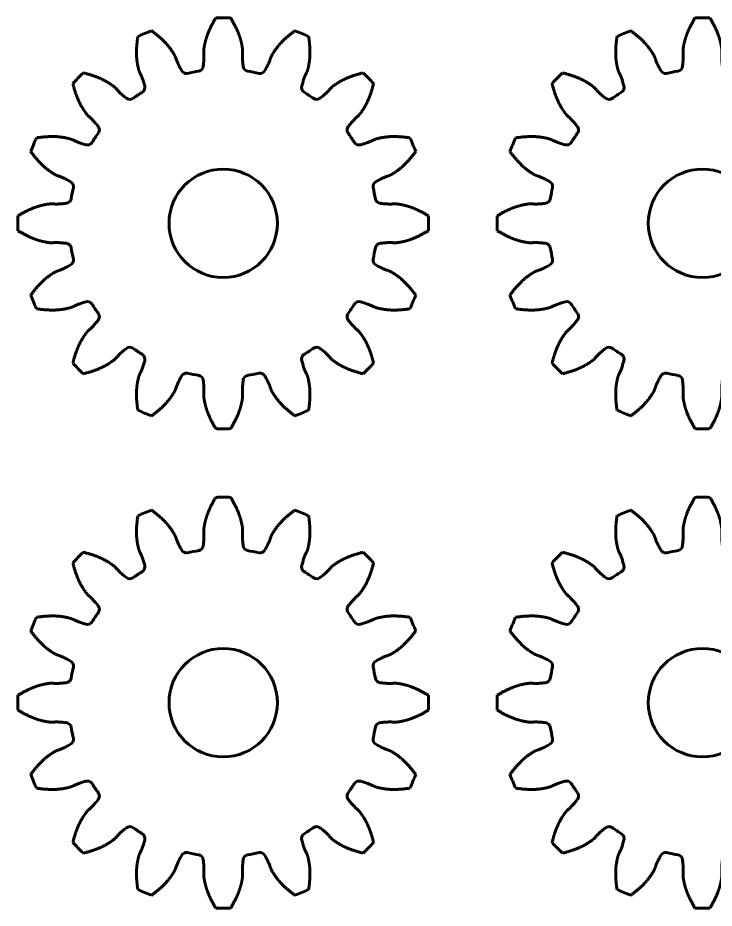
# Model space of a CAD drawing. Header units: millimetres. Extents: x 25 to 1179, y 185 to 548.
# Drawn here: x 722.03 to 752.55, y 185.04 to 224.05 of the extents above; entities that cross this region are included whole.
import ezdxf

# ---------------------------------------------------------------- set-up
doc = ezdxf.new("R2010")
doc.units = ezdxf.units.MM
doc.layers.add('Default', color=7, linetype='Continuous')
doc.layers.add('RACK_PINION_-_CO', color=7, linetype='Continuous')

# ---------------------------------------------------------------- blocks, each defined once
blk = doc.blocks.new('SE106')
at = {"layer": 'RACK_PINION_-_CO', "color": 7, "linetype": 'Continuous', "lineweight": 60}
blk.add_circle((731.036, 215.046), 2.375, dxfattribs=at)
for centre, radius, start, end in [((731.036, 215.046), 9, 87.9287, 92.0713), ((731.036, 215.046), 9, 110.4287, 114.5713), ((731.036, 215.046), 9, 65.4287, 69.5713), ((731.036, 215.046), 9, 132.9287, 137.0713), ((729.43, 221.858), 0.25, 209.3836, 277.6397), ((731.036, 215.046), 6.75, 99.0234, 103.4766), ((729.913, 221.954), 0.25, 284.8603, 353.1164), ((732.159, 221.954), 0.25, 186.8836, 255.1397), ((731.036, 215.046), 6.75, 76.5234, 80.9766), ((732.643, 221.858), 0.25, 262.3603, 330.6164), ((731.036, 215.046), 9, 42.9287, 47.0713), ((731.036, 215.046), 6.75, 121.5234, 125.9766), ((727.355, 220.998), 0.25, 307.3603, 15.6164), ((734.717, 220.998), 0.25, 164.3836, 232.6397), ((731.036, 215.046), 6.75, 54.0234, 58.4766), ((726.945, 220.725), 0.25, 231.8836, 300.1397), ((735.127, 220.725), 0.25, 239.8603, 308.1164), ((725.358, 219.137), 0.25, 329.8603, 38.1164), ((736.715, 219.137), 0.25, 141.8836, 210.1397), ((731.036, 215.046), 6.75, 144.0234, 148.4766), ((731.036, 215.046), 6.75, 31.5234, 35.9766), ((731.036, 215.046), 9, 155.4287, 159.5713), ((725.084, 218.727), 0.25, 254.3836, 322.6397), ((736.989, 218.727), 0.25, 217.3603, 285.6164), ((731.036, 215.046), 9, 20.4287, 24.5713), ((724.224, 216.652), 0.25, 352.3603, 60.6164), ((737.848, 216.652), 0.25, 119.3836, 187.6397), ((731.036, 215.046), 6.75, 166.5234, 170.9766), ((731.036, 215.046), 6.75, 9.0234, 13.4766), ((724.128, 216.169), 0.25, 276.8836, 345.1397), ((737.944, 216.169), 0.25, 194.8603, 263.1164), ((731.036, 215.046), 9, 177.9287, 182.0713), ((731.036, 215.046), 9, 357.9287, 2.0713), ((724.128, 213.923), 0.25, 14.8603, 83.1164), ((737.944, 213.923), 0.25, 96.8836, 165.1397), ((731.036, 215.046), 6.75, 189.0234, 193.4766), ((731.036, 215.046), 6.75, 346.5234, 350.9766), ((724.224, 213.44), 0.25, 299.3836, 7.6397), ((737.848, 213.44), 0.25, 172.3603, 240.6164), ((731.036, 215.046), 9, 200.4287, 204.5713), ((731.036, 215.046), 9, 335.4287, 339.5713), ((725.084, 211.365), 0.25, 37.3603, 105.6164), ((731.036, 215.046), 6.75, 211.5234, 215.9766), ((731.036, 215.046), 6.75, 324.0234, 328.4766), ((736.989, 211.365), 0.25, 74.3836, 142.6397), ((725.358, 210.955), 0.25, 321.8836, 30.1397), ((736.715, 210.955), 0.25, 149.8603, 218.1164), ((726.945, 209.367), 0.25, 59.8603, 128.1164), ((731.036, 215.046), 6.75, 234.0234, 238.4766), ((731.036, 215.046), 6.75, 301.5234, 305.9766), ((735.127, 209.367), 0.25, 51.8836, 120.1397), ((727.355, 209.093), 0.25, 344.3836, 52.6397), ((734.717, 209.093), 0.25, 127.3603, 195.6164), ((731.036, 215.046), 9, 222.9287, 227.0713), ((731.036, 215.046), 9, 312.9287, 317.0713), ((729.43, 208.234), 0.25, 82.3603, 150.6164), ((731.036, 215.046), 6.75, 256.5234, 260.9766), ((729.913, 208.138), 0.25, 6.8836, 75.1397), ((732.159, 208.138), 0.25, 104.8603, 173.1164), ((731.036, 215.046), 6.75, 279.0234, 283.4766), ((732.643, 208.234), 0.25, 29.3836, 97.6397), ((731.036, 215.046), 9, 245.4287, 249.5713), ((731.036, 215.046), 9, 290.4287, 294.5713), ((731.036, 215.046), 9, 267.9287, 272.0713)]:
    blk.add_arc(centre, radius, start, end, dxfattribs=at)
for points, knots in [([(730.711, 224.04), (730.429, 223.572), (730.305, 223.188), (730.235, 222.974), (730.195, 222.721), (730.179, 222.62), (730.188, 222.478), (730.202, 222.262), (730.162, 221.924)], [0, 0, 0, 0.5, 0.5, 0.75, 0.75, 0.875, 0.875, 1, 1, 1]), ([(731.911, 221.924), (731.87, 222.261), (731.884, 222.478), (731.893, 222.62), (731.877, 222.721), (731.838, 222.973), (731.768, 223.188), (731.644, 223.571), (731.362, 224.04)], [0, 0, 0, 0.125, 0.125, 0.25, 0.25, 0.5, 0.5, 1, 1, 1]), ([(727.294, 223.231), (727.213, 222.69), (727.244, 222.288), (727.262, 222.064), (727.322, 221.815), (727.346, 221.715), (727.409, 221.588), (727.505, 221.393), (727.596, 221.066)], [0, 0, 0, 0.5, 0.5, 0.75, 0.75, 0.875, 0.875, 1, 1, 1]), ([(729.212, 221.735), (729.045, 222.031), (728.975, 222.237), (728.93, 222.371), (728.876, 222.459), (728.743, 222.676), (728.597, 222.848), (728.335, 223.155), (727.895, 223.48)], [0, 0, 0, 0.125, 0.125, 0.25, 0.25, 0.5, 0.5, 1, 1, 1]), ([(734.178, 223.48), (733.738, 223.155), (733.476, 222.848), (733.33, 222.677), (733.196, 222.459), (733.143, 222.371), (733.097, 222.237), (733.027, 222.032), (732.86, 221.735)], [0, 0, 0, 0.5, 0.5, 0.75, 0.75, 0.875, 0.875, 1, 1, 1]), ([(734.476, 221.066), (734.568, 221.393), (734.664, 221.588), (734.727, 221.716), (734.751, 221.815), (734.81, 222.063), (734.828, 222.288), (734.86, 222.69), (734.779, 223.231)], [0, 0, 0, 0.125, 0.125, 0.25, 0.25, 0.5, 0.5, 1, 1, 1]), ([(726.791, 220.528), (726.524, 220.738), (726.38, 220.901), (726.287, 221.008), (726.204, 221.068), (725.998, 221.218), (725.797, 221.32), (725.437, 221.504), (724.906, 221.636)], [0, 0, 0, 0.125, 0.125, 0.25, 0.25, 0.5, 0.5, 1, 1, 1]), ([(737.166, 221.636), (736.636, 221.504), (736.276, 221.32), (736.076, 221.219), (735.869, 221.068), (735.786, 221.008), (735.692, 220.901), (735.549, 220.738), (735.281, 220.528)], [0, 0, 0, 0.5, 0.5, 0.75, 0.75, 0.875, 0.875, 1, 1, 1]), ([(724.446, 221.176), (724.578, 220.645), (724.762, 220.286), (724.864, 220.086), (725.014, 219.878), (725.074, 219.796), (725.181, 219.702), (725.344, 219.559), (725.554, 219.291)], [0, 0, 0, 0.5, 0.5, 0.75, 0.75, 0.875, 0.875, 1, 1, 1]), ([(736.518, 219.291), (736.728, 219.558), (736.891, 219.702), (736.998, 219.796), (737.058, 219.878), (737.208, 220.084), (737.311, 220.286), (737.494, 220.645), (737.626, 221.176)], [0, 0, 0, 0.125, 0.125, 0.25, 0.25, 0.5, 0.5, 1, 1, 1]), ([(725.016, 218.486), (724.689, 218.577), (724.494, 218.674), (724.367, 218.736), (724.267, 218.76), (724.019, 218.82), (723.794, 218.838), (723.392, 218.869), (722.851, 218.788)], [0, 0, 0, 0.125, 0.125, 0.25, 0.25, 0.5, 0.5, 1, 1, 1]), ([(739.221, 218.788), (738.681, 218.869), (738.278, 218.838), (738.054, 218.82), (737.805, 218.76), (737.706, 218.736), (737.578, 218.674), (737.384, 218.578), (737.056, 218.486)], [0, 0, 0, 0.5, 0.5, 0.75, 0.75, 0.875, 0.875, 1, 1, 1]), ([(722.602, 218.187), (722.927, 217.748), (723.234, 217.486), (723.405, 217.34), (723.623, 217.206), (723.711, 217.153), (723.845, 217.107), (724.051, 217.037), (724.347, 216.87)], [0, 0, 0, 0.5, 0.5, 0.75, 0.75, 0.875, 0.875, 1, 1, 1]), ([(737.726, 216.87), (738.021, 217.037), (738.227, 217.107), (738.362, 217.153), (738.449, 217.206), (738.666, 217.339), (738.838, 217.486), (739.145, 217.747), (739.47, 218.187)], [0, 0, 0, 0.125, 0.125, 0.25, 0.25, 0.5, 0.5, 1, 1, 1]), ([(724.158, 215.92), (723.821, 215.88), (723.604, 215.894), (723.462, 215.903), (723.361, 215.887), (723.109, 215.847), (722.894, 215.778), (722.511, 215.653), (722.042, 215.371)], [0, 0, 0, 0.125, 0.125, 0.25, 0.25, 0.5, 0.5, 1, 1, 1]), ([(740.03, 215.371), (739.562, 215.653), (739.178, 215.778), (738.965, 215.847), (738.711, 215.887), (738.61, 215.903), (738.469, 215.894), (738.252, 215.88), (737.914, 215.92)], [0, 0, 0, 0.5, 0.5, 0.75, 0.75, 0.875, 0.875, 1, 1, 1]), ([(722.042, 214.721), (722.51, 214.439), (722.894, 214.314), (723.108, 214.245), (723.361, 214.205), (723.462, 214.189), (723.604, 214.198), (723.82, 214.212), (724.158, 214.171)], [0, 0, 0, 0.5, 0.5, 0.75, 0.75, 0.875, 0.875, 1, 1, 1]), ([(737.914, 214.171), (738.252, 214.212), (738.469, 214.198), (738.61, 214.189), (738.711, 214.205), (738.963, 214.244), (739.178, 214.314), (739.561, 214.439), (740.03, 214.721)], [0, 0, 0, 0.125, 0.125, 0.25, 0.25, 0.5, 0.5, 1, 1, 1]), ([(724.347, 213.222), (724.051, 213.055), (723.845, 212.985), (723.711, 212.939), (723.623, 212.886), (723.406, 212.753), (723.234, 212.606), (722.928, 212.345), (722.602, 211.905)], [0, 0, 0, 0.125, 0.125, 0.25, 0.25, 0.5, 0.5, 1, 1, 1]), ([(739.47, 211.905), (739.145, 212.344), (738.838, 212.606), (738.668, 212.752), (738.449, 212.886), (738.362, 212.939), (738.227, 212.985), (738.022, 213.055), (737.726, 213.222)], [0, 0, 0, 0.5, 0.5, 0.75, 0.75, 0.875, 0.875, 1, 1, 1]), ([(722.851, 211.303), (723.392, 211.222), (723.794, 211.254), (724.018, 211.272), (724.267, 211.332), (724.367, 211.356), (724.494, 211.418), (724.689, 211.514), (725.016, 211.606)], [0, 0, 0, 0.5, 0.5, 0.75, 0.75, 0.875, 0.875, 1, 1, 1]), ([(737.056, 211.606), (737.383, 211.514), (737.578, 211.418), (737.706, 211.356), (737.805, 211.332), (738.053, 211.272), (738.278, 211.254), (738.68, 211.222), (739.221, 211.303)], [0, 0, 0, 0.125, 0.125, 0.25, 0.25, 0.5, 0.5, 1, 1, 1]), ([(725.554, 210.801), (725.345, 210.534), (725.181, 210.39), (725.075, 210.296), (725.014, 210.214), (724.864, 210.007), (724.762, 209.806), (724.579, 209.447), (724.446, 208.916)], [0, 0, 0, 0.125, 0.125, 0.25, 0.25, 0.5, 0.5, 1, 1, 1]), ([(737.626, 208.916), (737.494, 209.446), (737.311, 209.806), (737.209, 210.006), (737.058, 210.214), (736.998, 210.296), (736.891, 210.39), (736.728, 210.533), (736.518, 210.801)], [0, 0, 0, 0.5, 0.5, 0.75, 0.75, 0.875, 0.875, 1, 1, 1]), ([(724.906, 208.456), (725.437, 208.588), (725.797, 208.771), (725.997, 208.873), (726.204, 209.024), (726.287, 209.084), (726.38, 209.191), (726.524, 209.354), (726.791, 209.564)], [0, 0, 0, 0.5, 0.5, 0.75, 0.75, 0.875, 0.875, 1, 1, 1]), ([(735.281, 209.564), (735.549, 209.354), (735.692, 209.191), (735.786, 209.084), (735.869, 209.024), (736.075, 208.874), (736.276, 208.771), (736.635, 208.588), (737.166, 208.456)], [0, 0, 0, 0.125, 0.125, 0.25, 0.25, 0.5, 0.5, 1, 1, 1]), ([(727.596, 209.026), (727.505, 208.699), (727.409, 208.504), (727.346, 208.376), (727.322, 208.277), (727.262, 208.029), (727.244, 207.804), (727.213, 207.402), (727.294, 206.861)], [0, 0, 0, 0.125, 0.125, 0.25, 0.25, 0.5, 0.5, 1, 1, 1]), ([(734.779, 206.861), (734.86, 207.401), (734.828, 207.804), (734.81, 208.028), (734.751, 208.277), (734.727, 208.376), (734.664, 208.504), (734.568, 208.698), (734.476, 209.026)], [0, 0, 0, 0.5, 0.5, 0.75, 0.75, 0.875, 0.875, 1, 1, 1]), ([(727.895, 206.612), (728.334, 206.937), (728.597, 207.244), (728.742, 207.415), (728.876, 207.633), (728.93, 207.72), (728.975, 207.855), (729.045, 208.06), (729.212, 208.357)], [0, 0, 0, 0.5, 0.5, 0.75, 0.75, 0.875, 0.875, 1, 1, 1]), ([(732.86, 208.357), (733.027, 208.061), (733.097, 207.855), (733.143, 207.72), (733.196, 207.633), (733.329, 207.416), (733.476, 207.244), (733.738, 206.937), (734.178, 206.612)], [0, 0, 0, 0.125, 0.125, 0.25, 0.25, 0.5, 0.5, 1, 1, 1]), ([(730.162, 208.168), (730.202, 207.831), (730.188, 207.613), (730.179, 207.472), (730.195, 207.371), (730.235, 207.119), (730.305, 206.904), (730.429, 206.521), (730.711, 206.052)], [0, 0, 0, 0.125, 0.125, 0.25, 0.25, 0.5, 0.5, 1, 1, 1]), ([(731.362, 206.052), (731.643, 206.52), (731.768, 206.904), (731.837, 207.118), (731.877, 207.371), (731.893, 207.472), (731.884, 207.613), (731.87, 207.83), (731.911, 208.168)], [0, 0, 0, 0.5, 0.5, 0.75, 0.75, 0.875, 0.875, 1, 1, 1])]:
    blk.add_open_spline(points, degree=2, knots=knots, dxfattribs=at)
blk = doc.blocks.new('SE107')
at = {"layer": 'RACK_PINION_-_CO', "color": 7, "linetype": 'Continuous', "lineweight": 60}
blk.add_circle((731.036, 194.046), 2.375, dxfattribs=at)
for centre, radius, start, end in [((731.036, 194.046), 9, 87.9287, 92.0713), ((731.036, 194.046), 9, 110.4287, 114.5713), ((731.036, 194.046), 9, 65.4287, 69.5713), ((729.913, 200.954), 0.25, 284.8603, 353.1164), ((732.159, 200.954), 0.25, 186.8836, 255.1397), ((731.036, 194.046), 9, 132.9287, 137.0713), ((729.43, 200.858), 0.25, 209.3836, 277.6397), ((731.036, 194.046), 6.75, 99.0234, 103.4766), ((731.036, 194.046), 6.75, 76.5234, 80.9766), ((732.643, 200.858), 0.25, 262.3603, 330.6164), ((731.036, 194.046), 9, 42.9287, 47.0713), ((731.036, 194.046), 6.75, 121.5234, 125.9766), ((727.355, 199.998), 0.25, 307.3603, 15.6164), ((734.717, 199.998), 0.25, 164.3836, 232.6397), ((731.036, 194.046), 6.75, 54.0234, 58.4766), ((726.945, 199.725), 0.25, 231.8836, 300.1397), ((735.127, 199.725), 0.25, 239.8603, 308.1164), ((725.358, 198.137), 0.25, 329.8603, 38.1164), ((736.715, 198.137), 0.25, 141.8836, 210.1397), ((731.036, 194.046), 9, 155.4287, 159.5713), ((731.036, 194.046), 6.75, 144.0234, 148.4766), ((731.036, 194.046), 6.75, 31.5234, 35.9766), ((731.036, 194.046), 9, 20.4287, 24.5713), ((725.084, 197.727), 0.25, 254.3836, 322.6397), ((736.989, 197.727), 0.25, 217.3603, 285.6164), ((724.224, 195.652), 0.25, 352.3603, 60.6164), ((737.848, 195.652), 0.25, 119.3836, 187.6397), ((731.036, 194.046), 6.75, 166.5234, 170.9766), ((731.036, 194.046), 6.75, 9.0234, 13.4766), ((724.128, 195.169), 0.25, 276.8836, 345.1397), ((737.944, 195.169), 0.25, 194.8603, 263.1164), ((731.036, 194.046), 9, 177.9287, 182.0713), ((731.036, 194.046), 9, 357.9287, 2.0713), ((724.128, 192.923), 0.25, 14.8603, 83.1164), ((737.944, 192.923), 0.25, 96.8836, 165.1397), ((731.036, 194.046), 6.75, 189.0234, 193.4766), ((731.036, 194.046), 6.75, 346.5234, 350.9766), ((724.224, 192.44), 0.25, 299.3836, 7.6397), ((737.848, 192.44), 0.25, 172.3603, 240.6164), ((731.036, 194.046), 9, 200.4287, 204.5713), ((731.036, 194.046), 9, 335.4287, 339.5713), ((725.084, 190.365), 0.25, 37.3603, 105.6164), ((731.036, 194.046), 6.75, 211.5234, 215.9766), ((731.036, 194.046), 6.75, 324.0234, 328.4766), ((736.989, 190.365), 0.25, 74.3836, 142.6397), ((725.358, 189.955), 0.25, 321.8836, 30.1397), ((736.715, 189.955), 0.25, 149.8603, 218.1164), ((726.945, 188.367), 0.25, 59.8603, 128.1164), ((731.036, 194.046), 6.75, 234.0234, 238.4766), ((731.036, 194.046), 6.75, 301.5234, 305.9766), ((735.127, 188.367), 0.25, 51.8836, 120.1397), ((727.355, 188.093), 0.25, 344.3836, 52.6397), ((734.717, 188.093), 0.25, 127.3603, 195.6164), ((731.036, 194.046), 9, 222.9287, 227.0713), ((731.036, 194.046), 9, 312.9287, 317.0713), ((729.43, 187.234), 0.25, 82.3603, 150.6164), ((731.036, 194.046), 6.75, 256.5234, 260.9766), ((729.913, 187.138), 0.25, 6.8836, 75.1397), ((732.159, 187.138), 0.25, 104.8603, 173.1164), ((731.036, 194.046), 6.75, 279.0234, 283.4766), ((732.643, 187.234), 0.25, 29.3836, 97.6397), ((731.036, 194.046), 9, 245.4287, 249.5713), ((731.036, 194.046), 9, 290.4287, 294.5713), ((731.036, 194.046), 9, 267.9287, 272.0713)]:
    blk.add_arc(centre, radius, start, end, dxfattribs=at)
for points, knots in [([(730.711, 203.04), (730.429, 202.572), (730.305, 202.188), (730.235, 201.974), (730.195, 201.721), (730.179, 201.62), (730.188, 201.478), (730.202, 201.262), (730.162, 200.924)], [0, 0, 0, 0.5, 0.5, 0.75, 0.75, 0.875, 0.875, 1, 1, 1]), ([(731.911, 200.924), (731.87, 201.261), (731.884, 201.478), (731.893, 201.62), (731.877, 201.721), (731.838, 201.973), (731.768, 202.188), (731.644, 202.571), (731.362, 203.04)], [0, 0, 0, 0.125, 0.125, 0.25, 0.25, 0.5, 0.5, 1, 1, 1]), ([(729.212, 200.735), (729.045, 201.031), (728.975, 201.237), (728.93, 201.371), (728.876, 201.459), (728.743, 201.676), (728.597, 201.848), (728.335, 202.155), (727.895, 202.48)], [0, 0, 0, 0.125, 0.125, 0.25, 0.25, 0.5, 0.5, 1, 1, 1]), ([(734.178, 202.48), (733.738, 202.155), (733.476, 201.848), (733.33, 201.677), (733.196, 201.459), (733.143, 201.371), (733.097, 201.237), (733.027, 201.032), (732.86, 200.735)], [0, 0, 0, 0.5, 0.5, 0.75, 0.75, 0.875, 0.875, 1, 1, 1]), ([(727.294, 202.231), (727.213, 201.69), (727.244, 201.288), (727.262, 201.064), (727.322, 200.815), (727.346, 200.715), (727.409, 200.588), (727.505, 200.393), (727.596, 200.066)], [0, 0, 0, 0.5, 0.5, 0.75, 0.75, 0.875, 0.875, 1, 1, 1]), ([(734.476, 200.066), (734.568, 200.393), (734.664, 200.588), (734.727, 200.716), (734.751, 200.815), (734.81, 201.063), (734.828, 201.288), (734.86, 201.69), (734.779, 202.231)], [0, 0, 0, 0.125, 0.125, 0.25, 0.25, 0.5, 0.5, 1, 1, 1]), ([(726.791, 199.528), (726.524, 199.738), (726.38, 199.901), (726.287, 200.008), (726.204, 200.068), (725.998, 200.218), (725.797, 200.32), (725.437, 200.504), (724.906, 200.636)], [0, 0, 0, 0.125, 0.125, 0.25, 0.25, 0.5, 0.5, 1, 1, 1]), ([(737.166, 200.636), (736.636, 200.504), (736.276, 200.32), (736.076, 200.219), (735.869, 200.068), (735.786, 200.008), (735.692, 199.901), (735.549, 199.738), (735.281, 199.528)], [0, 0, 0, 0.5, 0.5, 0.75, 0.75, 0.875, 0.875, 1, 1, 1]), ([(724.446, 200.176), (724.578, 199.645), (724.762, 199.286), (724.864, 199.086), (725.014, 198.878), (725.074, 198.796), (725.181, 198.702), (725.344, 198.559), (725.554, 198.291)], [0, 0, 0, 0.5, 0.5, 0.75, 0.75, 0.875, 0.875, 1, 1, 1]), ([(736.518, 198.291), (736.728, 198.558), (736.891, 198.702), (736.998, 198.796), (737.058, 198.878), (737.208, 199.084), (737.311, 199.286), (737.494, 199.645), (737.626, 200.176)], [0, 0, 0, 0.125, 0.125, 0.25, 0.25, 0.5, 0.5, 1, 1, 1]), ([(725.016, 197.486), (724.689, 197.577), (724.494, 197.674), (724.367, 197.736), (724.267, 197.76), (724.019, 197.82), (723.794, 197.838), (723.392, 197.869), (722.851, 197.788)], [0, 0, 0, 0.125, 0.125, 0.25, 0.25, 0.5, 0.5, 1, 1, 1]), ([(739.221, 197.788), (738.681, 197.869), (738.278, 197.838), (738.054, 197.82), (737.805, 197.76), (737.706, 197.736), (737.578, 197.674), (737.384, 197.578), (737.056, 197.486)], [0, 0, 0, 0.5, 0.5, 0.75, 0.75, 0.875, 0.875, 1, 1, 1]), ([(722.602, 197.187), (722.927, 196.748), (723.234, 196.486), (723.405, 196.34), (723.623, 196.206), (723.711, 196.153), (723.845, 196.107), (724.051, 196.037), (724.347, 195.87)], [0, 0, 0, 0.5, 0.5, 0.75, 0.75, 0.875, 0.875, 1, 1, 1]), ([(737.726, 195.87), (738.021, 196.037), (738.227, 196.107), (738.362, 196.153), (738.449, 196.206), (738.666, 196.339), (738.838, 196.486), (739.145, 196.747), (739.47, 197.187)], [0, 0, 0, 0.125, 0.125, 0.25, 0.25, 0.5, 0.5, 1, 1, 1]), ([(724.158, 194.92), (723.821, 194.88), (723.604, 194.894), (723.462, 194.903), (723.361, 194.887), (723.109, 194.847), (722.894, 194.778), (722.511, 194.653), (722.042, 194.371)], [0, 0, 0, 0.125, 0.125, 0.25, 0.25, 0.5, 0.5, 1, 1, 1]), ([(740.03, 194.371), (739.562, 194.653), (739.178, 194.778), (738.965, 194.847), (738.711, 194.887), (738.61, 194.903), (738.469, 194.894), (738.252, 194.88), (737.914, 194.92)], [0, 0, 0, 0.5, 0.5, 0.75, 0.75, 0.875, 0.875, 1, 1, 1]), ([(722.042, 193.721), (722.51, 193.439), (722.894, 193.314), (723.108, 193.245), (723.361, 193.205), (723.462, 193.189), (723.604, 193.198), (723.82, 193.212), (724.158, 193.171)], [0, 0, 0, 0.5, 0.5, 0.75, 0.75, 0.875, 0.875, 1, 1, 1]), ([(737.914, 193.171), (738.252, 193.212), (738.469, 193.198), (738.61, 193.189), (738.711, 193.205), (738.963, 193.244), (739.178, 193.314), (739.561, 193.439), (740.03, 193.721)], [0, 0, 0, 0.125, 0.125, 0.25, 0.25, 0.5, 0.5, 1, 1, 1]), ([(724.347, 192.222), (724.051, 192.055), (723.845, 191.985), (723.711, 191.939), (723.623, 191.886), (723.406, 191.753), (723.234, 191.606), (722.928, 191.345), (722.602, 190.905)], [0, 0, 0, 0.125, 0.125, 0.25, 0.25, 0.5, 0.5, 1, 1, 1]), ([(739.47, 190.905), (739.145, 191.344), (738.838, 191.606), (738.668, 191.752), (738.449, 191.886), (738.362, 191.939), (738.227, 191.985), (738.022, 192.055), (737.726, 192.222)], [0, 0, 0, 0.5, 0.5, 0.75, 0.75, 0.875, 0.875, 1, 1, 1]), ([(722.851, 190.303), (723.392, 190.222), (723.794, 190.254), (724.018, 190.272), (724.267, 190.332), (724.367, 190.356), (724.494, 190.418), (724.689, 190.514), (725.016, 190.606)], [0, 0, 0, 0.5, 0.5, 0.75, 0.75, 0.875, 0.875, 1, 1, 1]), ([(737.056, 190.606), (737.383, 190.514), (737.578, 190.418), (737.706, 190.356), (737.805, 190.332), (738.053, 190.272), (738.278, 190.254), (738.68, 190.222), (739.221, 190.303)], [0, 0, 0, 0.125, 0.125, 0.25, 0.25, 0.5, 0.5, 1, 1, 1]), ([(725.554, 189.801), (725.345, 189.534), (725.181, 189.39), (725.075, 189.296), (725.014, 189.214), (724.864, 189.007), (724.762, 188.806), (724.579, 188.447), (724.446, 187.916)], [0, 0, 0, 0.125, 0.125, 0.25, 0.25, 0.5, 0.5, 1, 1, 1]), ([(737.626, 187.916), (737.494, 188.446), (737.311, 188.806), (737.209, 189.006), (737.058, 189.214), (736.998, 189.296), (736.891, 189.39), (736.728, 189.533), (736.518, 189.801)], [0, 0, 0, 0.5, 0.5, 0.75, 0.75, 0.875, 0.875, 1, 1, 1]), ([(724.906, 187.456), (725.437, 187.588), (725.797, 187.771), (725.997, 187.873), (726.204, 188.024), (726.287, 188.084), (726.38, 188.191), (726.524, 188.354), (726.791, 188.564)], [0, 0, 0, 0.5, 0.5, 0.75, 0.75, 0.875, 0.875, 1, 1, 1]), ([(735.281, 188.564), (735.549, 188.354), (735.692, 188.191), (735.786, 188.084), (735.869, 188.024), (736.075, 187.874), (736.276, 187.771), (736.635, 187.588), (737.166, 187.456)], [0, 0, 0, 0.125, 0.125, 0.25, 0.25, 0.5, 0.5, 1, 1, 1]), ([(727.596, 188.026), (727.505, 187.699), (727.409, 187.504), (727.346, 187.376), (727.322, 187.277), (727.262, 187.029), (727.244, 186.804), (727.213, 186.402), (727.294, 185.861)], [0, 0, 0, 0.125, 0.125, 0.25, 0.25, 0.5, 0.5, 1, 1, 1]), ([(734.779, 185.861), (734.86, 186.401), (734.828, 186.804), (734.81, 187.028), (734.751, 187.277), (734.727, 187.376), (734.664, 187.504), (734.568, 187.698), (734.476, 188.026)], [0, 0, 0, 0.5, 0.5, 0.75, 0.75, 0.875, 0.875, 1, 1, 1]), ([(727.895, 185.612), (728.334, 185.937), (728.597, 186.244), (728.742, 186.415), (728.876, 186.633), (728.93, 186.72), (728.975, 186.855), (729.045, 187.06), (729.212, 187.357)], [0, 0, 0, 0.5, 0.5, 0.75, 0.75, 0.875, 0.875, 1, 1, 1]), ([(732.86, 187.357), (733.027, 187.061), (733.097, 186.855), (733.143, 186.72), (733.196, 186.633), (733.329, 186.416), (733.476, 186.244), (733.738, 185.937), (734.178, 185.612)], [0, 0, 0, 0.125, 0.125, 0.25, 0.25, 0.5, 0.5, 1, 1, 1]), ([(730.162, 187.168), (730.202, 186.831), (730.188, 186.613), (730.179, 186.472), (730.195, 186.371), (730.235, 186.119), (730.305, 185.904), (730.429, 185.521), (730.711, 185.052)], [0, 0, 0, 0.125, 0.125, 0.25, 0.25, 0.5, 0.5, 1, 1, 1]), ([(731.362, 185.052), (731.643, 185.52), (731.768, 185.904), (731.837, 186.118), (731.877, 186.371), (731.893, 186.472), (731.884, 186.613), (731.87, 186.83), (731.911, 187.168)], [0, 0, 0, 0.5, 0.5, 0.75, 0.75, 0.875, 0.875, 1, 1, 1])]:
    blk.add_open_spline(points, degree=2, knots=knots, dxfattribs=at)
blk = doc.blocks.new('SE108')
at = {"layer": 'RACK_PINION_-_CO', "color": 7, "linetype": 'Continuous', "lineweight": 60}
blk.add_circle((752.036, 215.046), 2.375, dxfattribs=at)
for centre, radius, start, end in [((752.036, 215.046), 9, 87.9287, 92.0713), ((752.036, 215.046), 9, 110.4287, 114.5713), ((752.036, 215.046), 9, 65.4287, 69.5713), ((752.036, 215.046), 9, 132.9287, 137.0713), ((750.43, 221.858), 0.25, 209.3836, 277.6397), ((752.036, 215.046), 6.75, 99.0234, 103.4766), ((750.913, 221.954), 0.25, 284.8603, 353.1164), ((753.159, 221.954), 0.25, 186.8836, 255.1397), ((752.036, 215.046), 6.75, 76.5234, 80.9766), ((753.643, 221.858), 0.25, 262.3603, 330.6164), ((752.036, 215.046), 9, 42.9287, 47.0713), ((752.036, 215.046), 6.75, 121.5234, 125.9766), ((748.355, 220.998), 0.25, 307.3603, 15.6164), ((755.717, 220.998), 0.25, 164.3836, 232.6397), ((752.036, 215.046), 6.75, 54.0234, 58.4766), ((747.945, 220.725), 0.25, 231.8836, 300.1397), ((756.127, 220.725), 0.25, 239.8603, 308.1164), ((746.358, 219.137), 0.25, 329.8603, 38.1164), ((757.715, 219.137), 0.25, 141.8836, 210.1397), ((752.036, 215.046), 6.75, 144.0234, 148.4766), ((752.036, 215.046), 6.75, 31.5234, 35.9766), ((752.036, 215.046), 9, 155.4287, 159.5713), ((746.084, 218.727), 0.25, 254.3836, 322.6397), ((757.989, 218.727), 0.25, 217.3603, 285.6164), ((752.036, 215.046), 9, 20.4287, 24.5713), ((745.224, 216.652), 0.25, 352.3603, 60.6164), ((758.848, 216.652), 0.25, 119.3836, 187.6397), ((752.036, 215.046), 6.75, 166.5234, 170.9766), ((752.036, 215.046), 6.75, 9.0234, 13.4766), ((745.128, 216.169), 0.25, 276.8836, 345.1397), ((758.944, 216.169), 0.25, 194.8603, 263.1164), ((752.036, 215.046), 9, 177.9287, 182.0713), ((752.036, 215.046), 9, 357.9287, 2.0713), ((745.128, 213.923), 0.25, 14.8603, 83.1164), ((758.944, 213.923), 0.25, 96.8836, 165.1397), ((752.036, 215.046), 6.75, 189.0234, 193.4766), ((752.036, 215.046), 6.75, 346.5234, 350.9766), ((745.224, 213.44), 0.25, 299.3836, 7.6397), ((758.848, 213.44), 0.25, 172.3603, 240.6164), ((752.036, 215.046), 9, 200.4287, 204.5713), ((752.036, 215.046), 9, 335.4287, 339.5713), ((746.084, 211.365), 0.25, 37.3603, 105.6164), ((752.036, 215.046), 6.75, 211.5234, 215.9766), ((752.036, 215.046), 6.75, 324.0234, 328.4766), ((757.989, 211.365), 0.25, 74.3836, 142.6397), ((746.358, 210.955), 0.25, 321.8836, 30.1397), ((757.715, 210.955), 0.25, 149.8603, 218.1164), ((747.945, 209.367), 0.25, 59.8603, 128.1164), ((752.036, 215.046), 6.75, 234.0234, 238.4766), ((752.036, 215.046), 6.75, 301.5234, 305.9766), ((756.127, 209.367), 0.25, 51.8836, 120.1397), ((748.355, 209.093), 0.25, 344.3836, 52.6397), ((755.717, 209.093), 0.25, 127.3603, 195.6164), ((752.036, 215.046), 9, 222.9287, 227.0713), ((752.036, 215.046), 9, 312.9287, 317.0713), ((750.43, 208.234), 0.25, 82.3603, 150.6164), ((752.036, 215.046), 6.75, 256.5234, 260.9766), ((750.913, 208.138), 0.25, 6.8836, 75.1397), ((753.159, 208.138), 0.25, 104.8603, 173.1164), ((752.036, 215.046), 6.75, 279.0234, 283.4766), ((753.643, 208.234), 0.25, 29.3836, 97.6397), ((752.036, 215.046), 9, 245.4287, 249.5713), ((752.036, 215.046), 9, 290.4287, 294.5713), ((752.036, 215.046), 9, 267.9287, 272.0713)]:
    blk.add_arc(centre, radius, start, end, dxfattribs=at)
for points, knots in [([(751.711, 224.04), (751.429, 223.572), (751.305, 223.188), (751.235, 222.974), (751.195, 222.721), (751.179, 222.62), (751.188, 222.478), (751.202, 222.262), (751.162, 221.924)], [0, 0, 0, 0.5, 0.5, 0.75, 0.75, 0.875, 0.875, 1, 1, 1]), ([(752.911, 221.924), (752.87, 222.261), (752.884, 222.478), (752.893, 222.62), (752.877, 222.721), (752.838, 222.973), (752.768, 223.188), (752.644, 223.571), (752.362, 224.04)], [0, 0, 0, 0.125, 0.125, 0.25, 0.25, 0.5, 0.5, 1, 1, 1]), ([(748.294, 223.231), (748.213, 222.69), (748.244, 222.288), (748.262, 222.064), (748.322, 221.815), (748.346, 221.715), (748.409, 221.588), (748.505, 221.393), (748.596, 221.066)], [0, 0, 0, 0.5, 0.5, 0.75, 0.75, 0.875, 0.875, 1, 1, 1]), ([(750.212, 221.735), (750.045, 222.031), (749.975, 222.237), (749.93, 222.371), (749.876, 222.459), (749.743, 222.676), (749.597, 222.848), (749.335, 223.155), (748.895, 223.48)], [0, 0, 0, 0.125, 0.125, 0.25, 0.25, 0.5, 0.5, 1, 1, 1]), ([(755.178, 223.48), (754.738, 223.155), (754.476, 222.848), (754.33, 222.677), (754.196, 222.459), (754.143, 222.371), (754.097, 222.237), (754.027, 222.032), (753.86, 221.735)], [0, 0, 0, 0.5, 0.5, 0.75, 0.75, 0.875, 0.875, 1, 1, 1]), ([(755.476, 221.066), (755.568, 221.393), (755.664, 221.588), (755.727, 221.716), (755.751, 221.815), (755.81, 222.063), (755.828, 222.288), (755.86, 222.69), (755.779, 223.231)], [0, 0, 0, 0.125, 0.125, 0.25, 0.25, 0.5, 0.5, 1, 1, 1]), ([(747.791, 220.528), (747.524, 220.738), (747.38, 220.901), (747.287, 221.008), (747.204, 221.068), (746.998, 221.218), (746.797, 221.32), (746.437, 221.504), (745.906, 221.636)], [0, 0, 0, 0.125, 0.125, 0.25, 0.25, 0.5, 0.5, 1, 1, 1]), ([(758.166, 221.636), (757.636, 221.504), (757.276, 221.32), (757.076, 221.219), (756.869, 221.068), (756.786, 221.008), (756.692, 220.901), (756.549, 220.738), (756.281, 220.528)], [0, 0, 0, 0.5, 0.5, 0.75, 0.75, 0.875, 0.875, 1, 1, 1]), ([(745.446, 221.176), (745.578, 220.645), (745.762, 220.286), (745.864, 220.086), (746.014, 219.878), (746.074, 219.796), (746.181, 219.702), (746.344, 219.559), (746.554, 219.291)], [0, 0, 0, 0.5, 0.5, 0.75, 0.75, 0.875, 0.875, 1, 1, 1]), ([(757.518, 219.291), (757.728, 219.558), (757.891, 219.702), (757.998, 219.796), (758.058, 219.878), (758.208, 220.084), (758.311, 220.286), (758.494, 220.645), (758.626, 221.176)], [0, 0, 0, 0.125, 0.125, 0.25, 0.25, 0.5, 0.5, 1, 1, 1]), ([(746.016, 218.486), (745.689, 218.577), (745.494, 218.674), (745.367, 218.736), (745.267, 218.76), (745.019, 218.82), (744.794, 218.838), (744.392, 218.869), (743.851, 218.788)], [0, 0, 0, 0.125, 0.125, 0.25, 0.25, 0.5, 0.5, 1, 1, 1]), ([(760.221, 218.788), (759.681, 218.869), (759.278, 218.838), (759.054, 218.82), (758.805, 218.76), (758.706, 218.736), (758.578, 218.674), (758.384, 218.578), (758.056, 218.486)], [0, 0, 0, 0.5, 0.5, 0.75, 0.75, 0.875, 0.875, 1, 1, 1]), ([(743.602, 218.187), (743.927, 217.748), (744.234, 217.486), (744.405, 217.34), (744.623, 217.206), (744.711, 217.153), (744.845, 217.107), (745.051, 217.037), (745.347, 216.87)], [0, 0, 0, 0.5, 0.5, 0.75, 0.75, 0.875, 0.875, 1, 1, 1]), ([(758.726, 216.87), (759.021, 217.037), (759.227, 217.107), (759.362, 217.153), (759.449, 217.206), (759.666, 217.339), (759.838, 217.486), (760.145, 217.747), (760.47, 218.187)], [0, 0, 0, 0.125, 0.125, 0.25, 0.25, 0.5, 0.5, 1, 1, 1]), ([(745.158, 215.92), (744.821, 215.88), (744.604, 215.894), (744.462, 215.903), (744.361, 215.887), (744.109, 215.847), (743.894, 215.778), (743.511, 215.653), (743.042, 215.371)], [0, 0, 0, 0.125, 0.125, 0.25, 0.25, 0.5, 0.5, 1, 1, 1]), ([(761.03, 215.371), (760.562, 215.653), (760.178, 215.778), (759.965, 215.847), (759.711, 215.887), (759.61, 215.903), (759.469, 215.894), (759.252, 215.88), (758.914, 215.92)], [0, 0, 0, 0.5, 0.5, 0.75, 0.75, 0.875, 0.875, 1, 1, 1]), ([(743.042, 214.721), (743.51, 214.439), (743.894, 214.314), (744.108, 214.245), (744.361, 214.205), (744.462, 214.189), (744.604, 214.198), (744.82, 214.212), (745.158, 214.171)], [0, 0, 0, 0.5, 0.5, 0.75, 0.75, 0.875, 0.875, 1, 1, 1]), ([(758.914, 214.171), (759.252, 214.212), (759.469, 214.198), (759.61, 214.189), (759.711, 214.205), (759.963, 214.244), (760.178, 214.314), (760.561, 214.439), (761.03, 214.721)], [0, 0, 0, 0.125, 0.125, 0.25, 0.25, 0.5, 0.5, 1, 1, 1]), ([(745.347, 213.222), (745.051, 213.055), (744.845, 212.985), (744.711, 212.939), (744.623, 212.886), (744.406, 212.753), (744.234, 212.606), (743.928, 212.345), (743.602, 211.905)], [0, 0, 0, 0.125, 0.125, 0.25, 0.25, 0.5, 0.5, 1, 1, 1]), ([(760.47, 211.905), (760.145, 212.344), (759.838, 212.606), (759.668, 212.752), (759.449, 212.886), (759.362, 212.939), (759.227, 212.985), (759.022, 213.055), (758.726, 213.222)], [0, 0, 0, 0.5, 0.5, 0.75, 0.75, 0.875, 0.875, 1, 1, 1]), ([(743.851, 211.303), (744.392, 211.222), (744.794, 211.254), (745.018, 211.272), (745.267, 211.332), (745.367, 211.356), (745.494, 211.418), (745.689, 211.514), (746.016, 211.606)], [0, 0, 0, 0.5, 0.5, 0.75, 0.75, 0.875, 0.875, 1, 1, 1]), ([(758.056, 211.606), (758.383, 211.514), (758.578, 211.418), (758.706, 211.356), (758.805, 211.332), (759.053, 211.272), (759.278, 211.254), (759.68, 211.222), (760.221, 211.303)], [0, 0, 0, 0.125, 0.125, 0.25, 0.25, 0.5, 0.5, 1, 1, 1]), ([(746.554, 210.801), (746.345, 210.534), (746.181, 210.39), (746.075, 210.296), (746.014, 210.214), (745.864, 210.007), (745.762, 209.806), (745.579, 209.447), (745.446, 208.916)], [0, 0, 0, 0.125, 0.125, 0.25, 0.25, 0.5, 0.5, 1, 1, 1]), ([(758.626, 208.916), (758.494, 209.446), (758.311, 209.806), (758.209, 210.006), (758.058, 210.214), (757.998, 210.296), (757.891, 210.39), (757.728, 210.533), (757.518, 210.801)], [0, 0, 0, 0.5, 0.5, 0.75, 0.75, 0.875, 0.875, 1, 1, 1]), ([(745.906, 208.456), (746.437, 208.588), (746.797, 208.771), (746.997, 208.873), (747.204, 209.024), (747.287, 209.084), (747.38, 209.191), (747.524, 209.354), (747.791, 209.564)], [0, 0, 0, 0.5, 0.5, 0.75, 0.75, 0.875, 0.875, 1, 1, 1]), ([(756.281, 209.564), (756.549, 209.354), (756.692, 209.191), (756.786, 209.084), (756.869, 209.024), (757.075, 208.874), (757.276, 208.771), (757.635, 208.588), (758.166, 208.456)], [0, 0, 0, 0.125, 0.125, 0.25, 0.25, 0.5, 0.5, 1, 1, 1]), ([(748.596, 209.026), (748.505, 208.699), (748.409, 208.504), (748.346, 208.376), (748.322, 208.277), (748.262, 208.029), (748.244, 207.804), (748.213, 207.402), (748.294, 206.861)], [0, 0, 0, 0.125, 0.125, 0.25, 0.25, 0.5, 0.5, 1, 1, 1]), ([(755.779, 206.861), (755.86, 207.401), (755.828, 207.804), (755.81, 208.028), (755.751, 208.277), (755.727, 208.376), (755.664, 208.504), (755.568, 208.698), (755.476, 209.026)], [0, 0, 0, 0.5, 0.5, 0.75, 0.75, 0.875, 0.875, 1, 1, 1]), ([(748.895, 206.612), (749.334, 206.937), (749.597, 207.244), (749.742, 207.415), (749.876, 207.633), (749.93, 207.72), (749.975, 207.855), (750.045, 208.06), (750.212, 208.357)], [0, 0, 0, 0.5, 0.5, 0.75, 0.75, 0.875, 0.875, 1, 1, 1]), ([(753.86, 208.357), (754.027, 208.061), (754.097, 207.855), (754.143, 207.72), (754.196, 207.633), (754.329, 207.416), (754.476, 207.244), (754.738, 206.937), (755.178, 206.612)], [0, 0, 0, 0.125, 0.125, 0.25, 0.25, 0.5, 0.5, 1, 1, 1]), ([(751.162, 208.168), (751.202, 207.831), (751.188, 207.613), (751.179, 207.472), (751.195, 207.371), (751.235, 207.119), (751.305, 206.904), (751.429, 206.521), (751.711, 206.052)], [0, 0, 0, 0.125, 0.125, 0.25, 0.25, 0.5, 0.5, 1, 1, 1]), ([(752.362, 206.052), (752.643, 206.52), (752.768, 206.904), (752.837, 207.118), (752.877, 207.371), (752.893, 207.472), (752.884, 207.613), (752.87, 207.83), (752.911, 208.168)], [0, 0, 0, 0.5, 0.5, 0.75, 0.75, 0.875, 0.875, 1, 1, 1])]:
    blk.add_open_spline(points, degree=2, knots=knots, dxfattribs=at)
blk = doc.blocks.new('SE109')
at = {"layer": 'RACK_PINION_-_CO', "color": 7, "linetype": 'Continuous', "lineweight": 60}
blk.add_circle((752.036, 194.046), 2.375, dxfattribs=at)
for centre, radius, start, end in [((752.036, 194.046), 9, 87.9287, 92.0713), ((752.036, 194.046), 9, 110.4287, 114.5713), ((752.036, 194.046), 9, 65.4287, 69.5713), ((750.913, 200.954), 0.25, 284.8603, 353.1164), ((753.159, 200.954), 0.25, 186.8836, 255.1397), ((752.036, 194.046), 9, 132.9287, 137.0713), ((750.43, 200.858), 0.25, 209.3836, 277.6397), ((752.036, 194.046), 6.75, 99.0234, 103.4766), ((752.036, 194.046), 6.75, 76.5234, 80.9766), ((753.643, 200.858), 0.25, 262.3603, 330.6164), ((752.036, 194.046), 9, 42.9287, 47.0713), ((752.036, 194.046), 6.75, 121.5234, 125.9766), ((748.355, 199.998), 0.25, 307.3603, 15.6164), ((755.717, 199.998), 0.25, 164.3836, 232.6397), ((752.036, 194.046), 6.75, 54.0234, 58.4766), ((747.945, 199.725), 0.25, 231.8836, 300.1397), ((756.127, 199.725), 0.25, 239.8603, 308.1164), ((746.358, 198.137), 0.25, 329.8603, 38.1164), ((757.715, 198.137), 0.25, 141.8836, 210.1397), ((752.036, 194.046), 9, 155.4287, 159.5713), ((752.036, 194.046), 6.75, 144.0234, 148.4766), ((752.036, 194.046), 6.75, 31.5234, 35.9766), ((752.036, 194.046), 9, 20.4287, 24.5713), ((746.084, 197.727), 0.25, 254.3836, 322.6397), ((757.989, 197.727), 0.25, 217.3603, 285.6164), ((745.224, 195.652), 0.25, 352.3603, 60.6164), ((758.848, 195.652), 0.25, 119.3836, 187.6397), ((752.036, 194.046), 6.75, 166.5234, 170.9766), ((752.036, 194.046), 6.75, 9.0234, 13.4766), ((745.128, 195.169), 0.25, 276.8836, 345.1397), ((758.944, 195.169), 0.25, 194.8603, 263.1164), ((752.036, 194.046), 9, 177.9287, 182.0713), ((752.036, 194.046), 9, 357.9287, 2.0713), ((745.128, 192.923), 0.25, 14.8603, 83.1164), ((758.944, 192.923), 0.25, 96.8836, 165.1397), ((752.036, 194.046), 6.75, 189.0234, 193.4766), ((752.036, 194.046), 6.75, 346.5234, 350.9766), ((745.224, 192.44), 0.25, 299.3836, 7.6397), ((758.848, 192.44), 0.25, 172.3603, 240.6164), ((752.036, 194.046), 9, 200.4287, 204.5713), ((752.036, 194.046), 9, 335.4287, 339.5713), ((746.084, 190.365), 0.25, 37.3603, 105.6164), ((752.036, 194.046), 6.75, 211.5234, 215.9766), ((752.036, 194.046), 6.75, 324.0234, 328.4766), ((757.989, 190.365), 0.25, 74.3836, 142.6397), ((746.358, 189.955), 0.25, 321.8836, 30.1397), ((757.715, 189.955), 0.25, 149.8603, 218.1164), ((747.945, 188.367), 0.25, 59.8603, 128.1164), ((752.036, 194.046), 6.75, 234.0234, 238.4766), ((752.036, 194.046), 6.75, 301.5234, 305.9766), ((756.127, 188.367), 0.25, 51.8836, 120.1397), ((748.355, 188.093), 0.25, 344.3836, 52.6397), ((755.717, 188.093), 0.25, 127.3603, 195.6164), ((752.036, 194.046), 9, 222.9287, 227.0713), ((752.036, 194.046), 9, 312.9287, 317.0713), ((750.43, 187.234), 0.25, 82.3603, 150.6164), ((752.036, 194.046), 6.75, 256.5234, 260.9766), ((750.913, 187.138), 0.25, 6.8836, 75.1397), ((753.159, 187.138), 0.25, 104.8603, 173.1164), ((752.036, 194.046), 6.75, 279.0234, 283.4766), ((753.643, 187.234), 0.25, 29.3836, 97.6397), ((752.036, 194.046), 9, 245.4287, 249.5713), ((752.036, 194.046), 9, 290.4287, 294.5713), ((752.036, 194.046), 9, 267.9287, 272.0713)]:
    blk.add_arc(centre, radius, start, end, dxfattribs=at)
for points, knots in [([(751.711, 203.04), (751.429, 202.572), (751.305, 202.188), (751.235, 201.974), (751.195, 201.721), (751.179, 201.62), (751.188, 201.478), (751.202, 201.262), (751.162, 200.924)], [0, 0, 0, 0.5, 0.5, 0.75, 0.75, 0.875, 0.875, 1, 1, 1]), ([(752.911, 200.924), (752.87, 201.261), (752.884, 201.478), (752.893, 201.62), (752.877, 201.721), (752.838, 201.973), (752.768, 202.188), (752.644, 202.571), (752.362, 203.04)], [0, 0, 0, 0.125, 0.125, 0.25, 0.25, 0.5, 0.5, 1, 1, 1]), ([(750.212, 200.735), (750.045, 201.031), (749.975, 201.237), (749.93, 201.371), (749.876, 201.459), (749.743, 201.676), (749.597, 201.848), (749.335, 202.155), (748.895, 202.48)], [0, 0, 0, 0.125, 0.125, 0.25, 0.25, 0.5, 0.5, 1, 1, 1]), ([(755.178, 202.48), (754.738, 202.155), (754.476, 201.848), (754.33, 201.677), (754.196, 201.459), (754.143, 201.371), (754.097, 201.237), (754.027, 201.032), (753.86, 200.735)], [0, 0, 0, 0.5, 0.5, 0.75, 0.75, 0.875, 0.875, 1, 1, 1]), ([(748.294, 202.231), (748.213, 201.69), (748.244, 201.288), (748.262, 201.064), (748.322, 200.815), (748.346, 200.715), (748.409, 200.588), (748.505, 200.393), (748.596, 200.066)], [0, 0, 0, 0.5, 0.5, 0.75, 0.75, 0.875, 0.875, 1, 1, 1]), ([(755.476, 200.066), (755.568, 200.393), (755.664, 200.588), (755.727, 200.716), (755.751, 200.815), (755.81, 201.063), (755.828, 201.288), (755.86, 201.69), (755.779, 202.231)], [0, 0, 0, 0.125, 0.125, 0.25, 0.25, 0.5, 0.5, 1, 1, 1]), ([(747.791, 199.528), (747.524, 199.738), (747.38, 199.901), (747.287, 200.008), (747.204, 200.068), (746.998, 200.218), (746.797, 200.32), (746.437, 200.504), (745.906, 200.636)], [0, 0, 0, 0.125, 0.125, 0.25, 0.25, 0.5, 0.5, 1, 1, 1]), ([(758.166, 200.636), (757.636, 200.504), (757.276, 200.32), (757.076, 200.219), (756.869, 200.068), (756.786, 200.008), (756.692, 199.901), (756.549, 199.738), (756.281, 199.528)], [0, 0, 0, 0.5, 0.5, 0.75, 0.75, 0.875, 0.875, 1, 1, 1]), ([(745.446, 200.176), (745.578, 199.645), (745.762, 199.286), (745.864, 199.086), (746.014, 198.878), (746.074, 198.796), (746.181, 198.702), (746.344, 198.559), (746.554, 198.291)], [0, 0, 0, 0.5, 0.5, 0.75, 0.75, 0.875, 0.875, 1, 1, 1]), ([(757.518, 198.291), (757.728, 198.558), (757.891, 198.702), (757.998, 198.796), (758.058, 198.878), (758.208, 199.084), (758.311, 199.286), (758.494, 199.645), (758.626, 200.176)], [0, 0, 0, 0.125, 0.125, 0.25, 0.25, 0.5, 0.5, 1, 1, 1]), ([(746.016, 197.486), (745.689, 197.577), (745.494, 197.674), (745.367, 197.736), (745.267, 197.76), (745.019, 197.82), (744.794, 197.838), (744.392, 197.869), (743.851, 197.788)], [0, 0, 0, 0.125, 0.125, 0.25, 0.25, 0.5, 0.5, 1, 1, 1]), ([(760.221, 197.788), (759.681, 197.869), (759.278, 197.838), (759.054, 197.82), (758.805, 197.76), (758.706, 197.736), (758.578, 197.674), (758.384, 197.578), (758.056, 197.486)], [0, 0, 0, 0.5, 0.5, 0.75, 0.75, 0.875, 0.875, 1, 1, 1]), ([(743.602, 197.187), (743.927, 196.748), (744.234, 196.486), (744.405, 196.34), (744.623, 196.206), (744.711, 196.153), (744.845, 196.107), (745.051, 196.037), (745.347, 195.87)], [0, 0, 0, 0.5, 0.5, 0.75, 0.75, 0.875, 0.875, 1, 1, 1]), ([(758.726, 195.87), (759.021, 196.037), (759.227, 196.107), (759.362, 196.153), (759.449, 196.206), (759.666, 196.339), (759.838, 196.486), (760.145, 196.747), (760.47, 197.187)], [0, 0, 0, 0.125, 0.125, 0.25, 0.25, 0.5, 0.5, 1, 1, 1]), ([(745.158, 194.92), (744.821, 194.88), (744.604, 194.894), (744.462, 194.903), (744.361, 194.887), (744.109, 194.847), (743.894, 194.778), (743.511, 194.653), (743.042, 194.371)], [0, 0, 0, 0.125, 0.125, 0.25, 0.25, 0.5, 0.5, 1, 1, 1]), ([(761.03, 194.371), (760.562, 194.653), (760.178, 194.778), (759.965, 194.847), (759.711, 194.887), (759.61, 194.903), (759.469, 194.894), (759.252, 194.88), (758.914, 194.92)], [0, 0, 0, 0.5, 0.5, 0.75, 0.75, 0.875, 0.875, 1, 1, 1]), ([(743.042, 193.721), (743.51, 193.439), (743.894, 193.314), (744.108, 193.245), (744.361, 193.205), (744.462, 193.189), (744.604, 193.198), (744.82, 193.212), (745.158, 193.171)], [0, 0, 0, 0.5, 0.5, 0.75, 0.75, 0.875, 0.875, 1, 1, 1]), ([(758.914, 193.171), (759.252, 193.212), (759.469, 193.198), (759.61, 193.189), (759.711, 193.205), (759.963, 193.244), (760.178, 193.314), (760.561, 193.439), (761.03, 193.721)], [0, 0, 0, 0.125, 0.125, 0.25, 0.25, 0.5, 0.5, 1, 1, 1]), ([(745.347, 192.222), (745.051, 192.055), (744.845, 191.985), (744.711, 191.939), (744.623, 191.886), (744.406, 191.753), (744.234, 191.606), (743.928, 191.345), (743.602, 190.905)], [0, 0, 0, 0.125, 0.125, 0.25, 0.25, 0.5, 0.5, 1, 1, 1]), ([(760.47, 190.905), (760.145, 191.344), (759.838, 191.606), (759.668, 191.752), (759.449, 191.886), (759.362, 191.939), (759.227, 191.985), (759.022, 192.055), (758.726, 192.222)], [0, 0, 0, 0.5, 0.5, 0.75, 0.75, 0.875, 0.875, 1, 1, 1]), ([(743.851, 190.303), (744.392, 190.222), (744.794, 190.254), (745.018, 190.272), (745.267, 190.332), (745.367, 190.356), (745.494, 190.418), (745.689, 190.514), (746.016, 190.606)], [0, 0, 0, 0.5, 0.5, 0.75, 0.75, 0.875, 0.875, 1, 1, 1]), ([(758.056, 190.606), (758.383, 190.514), (758.578, 190.418), (758.706, 190.356), (758.805, 190.332), (759.053, 190.272), (759.278, 190.254), (759.68, 190.222), (760.221, 190.303)], [0, 0, 0, 0.125, 0.125, 0.25, 0.25, 0.5, 0.5, 1, 1, 1]), ([(746.554, 189.801), (746.345, 189.534), (746.181, 189.39), (746.075, 189.296), (746.014, 189.214), (745.864, 189.007), (745.762, 188.806), (745.579, 188.447), (745.446, 187.916)], [0, 0, 0, 0.125, 0.125, 0.25, 0.25, 0.5, 0.5, 1, 1, 1]), ([(758.626, 187.916), (758.494, 188.446), (758.311, 188.806), (758.209, 189.006), (758.058, 189.214), (757.998, 189.296), (757.891, 189.39), (757.728, 189.533), (757.518, 189.801)], [0, 0, 0, 0.5, 0.5, 0.75, 0.75, 0.875, 0.875, 1, 1, 1]), ([(745.906, 187.456), (746.437, 187.588), (746.797, 187.771), (746.997, 187.873), (747.204, 188.024), (747.287, 188.084), (747.38, 188.191), (747.524, 188.354), (747.791, 188.564)], [0, 0, 0, 0.5, 0.5, 0.75, 0.75, 0.875, 0.875, 1, 1, 1]), ([(756.281, 188.564), (756.549, 188.354), (756.692, 188.191), (756.786, 188.084), (756.869, 188.024), (757.075, 187.874), (757.276, 187.771), (757.635, 187.588), (758.166, 187.456)], [0, 0, 0, 0.125, 0.125, 0.25, 0.25, 0.5, 0.5, 1, 1, 1]), ([(748.596, 188.026), (748.505, 187.699), (748.409, 187.504), (748.346, 187.376), (748.322, 187.277), (748.262, 187.029), (748.244, 186.804), (748.213, 186.402), (748.294, 185.861)], [0, 0, 0, 0.125, 0.125, 0.25, 0.25, 0.5, 0.5, 1, 1, 1]), ([(755.779, 185.861), (755.86, 186.401), (755.828, 186.804), (755.81, 187.028), (755.751, 187.277), (755.727, 187.376), (755.664, 187.504), (755.568, 187.698), (755.476, 188.026)], [0, 0, 0, 0.5, 0.5, 0.75, 0.75, 0.875, 0.875, 1, 1, 1]), ([(748.895, 185.612), (749.334, 185.937), (749.597, 186.244), (749.742, 186.415), (749.876, 186.633), (749.93, 186.72), (749.975, 186.855), (750.045, 187.06), (750.212, 187.357)], [0, 0, 0, 0.5, 0.5, 0.75, 0.75, 0.875, 0.875, 1, 1, 1]), ([(753.86, 187.357), (754.027, 187.061), (754.097, 186.855), (754.143, 186.72), (754.196, 186.633), (754.329, 186.416), (754.476, 186.244), (754.738, 185.937), (755.178, 185.612)], [0, 0, 0, 0.125, 0.125, 0.25, 0.25, 0.5, 0.5, 1, 1, 1]), ([(751.162, 187.168), (751.202, 186.831), (751.188, 186.613), (751.179, 186.472), (751.195, 186.371), (751.235, 186.119), (751.305, 185.904), (751.429, 185.521), (751.711, 185.052)], [0, 0, 0, 0.125, 0.125, 0.25, 0.25, 0.5, 0.5, 1, 1, 1]), ([(752.362, 185.052), (752.643, 185.52), (752.768, 185.904), (752.837, 186.118), (752.877, 186.371), (752.893, 186.472), (752.884, 186.613), (752.87, 186.83), (752.911, 187.168)], [0, 0, 0, 0.5, 0.5, 0.75, 0.75, 0.875, 0.875, 1, 1, 1])]:
    blk.add_open_spline(points, degree=2, knots=knots, dxfattribs=at)

msp = doc.modelspace()

# ---------------------------------------------------------------- block references
at = {"layer": 'Default'}
for name in ['SE106', 'SE108', 'SE107', 'SE109']:
    msp.add_blockref(name, (0, 0), dxfattribs=at)

doc.saveas('drawing.dxf')
